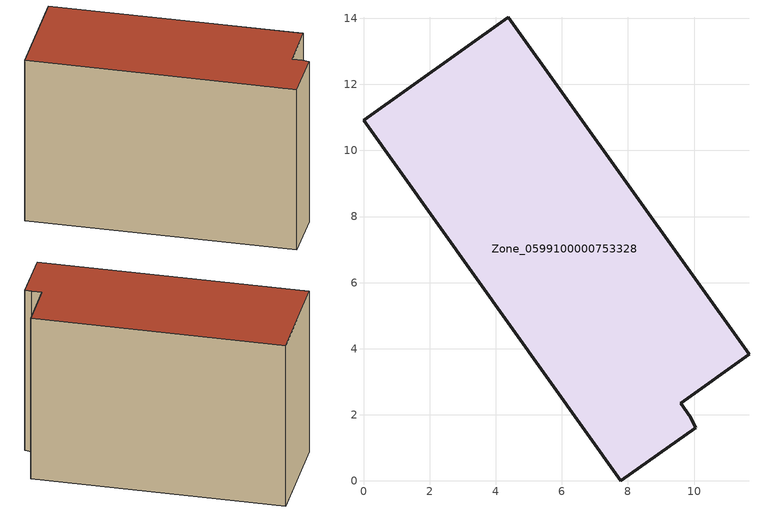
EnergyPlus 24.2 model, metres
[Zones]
Zone_0599100000753328
 floor ground (C_G): 0,10.91 4.38,14.03 11.66,3.84 9.6,2.34 9.89,1.94 10.05,1.61 7.79,0 z0
 wall outside (C_F): 4.38,14.03 0,10.91 7.79,0 10.05,1.61 9.89,1.94 9.6,2.34 11.66,3.84 4.38,14.03 z0:8.89
 roof outside (C_R): 10.05,1.61 9.89,1.94 9.6,2.34 11.66,3.84 4.38,14.03 0,10.91 7.79,0 z8.89
[BUILDING]
Pand.0599100000753328: North Axis=0; Terrain=City; Loads Convergence Tolerance Value=0.04; Temperature Convergence Tolerance Value=0.4; Solar Distribution=FullExterior; Maximum Number of Warmup Days=25; Minimum Number of Warmup Days=1
[Site:Location]
Rotterdam.The.Hague.AP_ZH_NLD Design_Conditions: Latitude=51.96; Longitude=4.45; Time Zone=1; Elevation=-4.5
[SITE:GROUNDTEMPERATURE:BUILDINGSURFACE]
18, 18, 18, 18, 18, 18, 18, 18, 18, 18, 18, 18
[MATERIAL] Thermal Absorptance=0.9; Solar Absorptance=0.7; Visible Absorptance=0.7
Name | Roughness | Thickness | Conductivity | Density | Specific Heat
G.TI.2006-2014 | MediumSmooth | 0.15 | 0.06 | 540 | 1210
F.TI.2006-2014 | Rough | 0.3 | 0.12 | 1920 | 840
R.TI.2006-2014 | MediumRough | 0.2 | 0.08 | 1500 | 1000
[CONSTRUCTION]
C_G: G.TI.2006-2014
C_F: F.TI.2006-2014
C_R: R.TI.2006-2014
[ZONE]
Zone_0599100000753328: Type=1; Multiplier=1; Ceiling Height=Autocalculate; Volume=Autocalculate; Floor Area=autocalculate; Part of Total Floor Area=Yes
[ZONEINFILTRATION:DESIGNFLOWRATE]
Infil_Zone_0599100000753328: Zone or ZoneList or Space or SpaceList=Zone_0599100000753328; Schedule=AlwaysOn; Design Flow Rate Calculation Method=Flow/Area; Flow Rate per Floor Area=0.0015; Constant Term Coefficient=1; Temperature Term Coefficient=0; Velocity Term Coefficient=0; Velocity Squared Term Coefficient=0
[HVACTEMPLATE:ZONE:IDEALLOADSAIRSYSTEM]
Zone_0599100000753328: Maximum Heating Supply Air Temperature=50; Minimum Cooling Supply Air Temperature=13; Maximum Heating Supply Air Humidity Ratio=0.0156; Minimum Cooling Supply Air Humidity Ratio=0.0077; Heating Limit=NoLimit; Cooling Limit=NoLimit; Dehumidification Control Type=ConstantSensibleHeatRatio; Cooling Sensible Heat Ratio=0.7; Dehumidification Setpoint=60; Humidification Control Type=None; Humidification Setpoint=30; Outdoor Air Method=None; Outdoor Air Flow Rate per Person=0.00944; Outdoor Air Flow Rate per Zone Floor Area=0; Outdoor Air Flow Rate per Zone=0; Demand Controlled Ventilation Type=None; Outdoor Air Economizer Type=NoEconomizer; Heat Recovery Type=None; Sensible Heat Recovery Effectiveness=0.7; Latent Heat Recovery Effectiveness=0.65
[ZONECONTROL:THERMOSTAT]
ThermostatControl_Zone_0599100000753328: Zone or ZoneList=Zone_0599100000753328; Control Type Schedule=DualSetpointControlType; Control 1=Thermostat_Zone_0599100000753328; Temperature Difference Between Cutout And Setpoint=0
[THERMOSTATSETPOINT:DUALSETPOINT]
Thermostat_Zone_0599100000753328: Heating Setpoint Temperature Schedule=HeatingSetpoint_Zone_0599100000753328; Cooling Setpoint Temperature Schedule=CoolingSetpoint_Zone_0599100000753328
[SCHEDULE:COMPACT]
HeatingSetpoint_Zone_0599100000753328: Through: 12/31, For: AllDays, Until: 24:00, 21
CoolingSetpoint_Zone_0599100000753328: Through: 12/31, For: AllDays, Until: 24:00, 24
DualSetpointControlType: Through: 12/31, For: AllDays, Until: 24:00, 4
AlwaysOn: Through: 12/31, For: AllDays, Until: 24:00, 1
